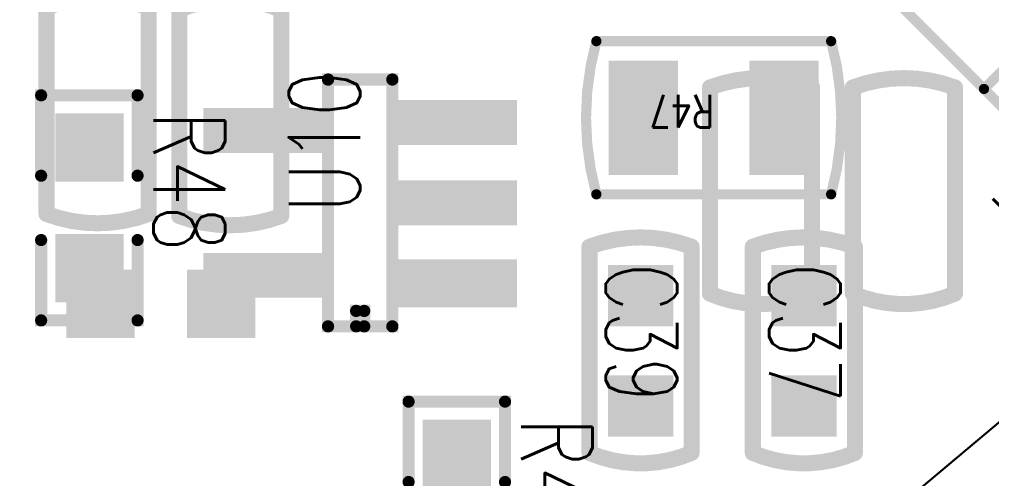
# Model space of a CAD drawing. Extents: x -79 to 36, y -58 to 47.
# Drawn here: x 8.78 to 20.88, y 18.99 to 24.7 of the extents above; entities that cross this region are included whole.
import ezdxf

# ---------------------------------------------------------------- set-up
doc = ezdxf.new("R2010")
doc.units = 0
doc.header["$MEASUREMENT"] = 0
doc.layers.get('0').update_dxf_attribs({"linetype": 'CONTINUOUS'})
for name, color, linetype in [('BOARD_OUTLINE_00', 254, 'CONTINUOUS'), ('DRIL_NPLTE_THRU_01', 5, 'CONTINUOUS'), ('DRIL_PLTE_THRU_01', 5, 'CONTINUOUS'), ('DRIL_SYMBOL', 254, 'CONTINUOUS'), ('PADS_INNER', 186, 'CONTINUOUS'), ('PADS_TOP', 186, 'CONTINUOUS'), ('PADS_XR_21', 176, 'CONTINUOUS'), ('PART_BOT_2DLINE_00', 57, 'CONTINUOUS'), ('PART_NAME_01', 254, 'CONTINUOUS'), ('PART_TOP_2DLINE_00', 254, 'CONTINUOUS'), ('PART_TOP_2DLINE_01', 254, 'CONTINUOUS')]:
    doc.layers.add(name, color=color, linetype=linetype)
doc.styles.add('W0$0762', font='simplex', dxfattribs={"width": 0.75})
doc.styles.add('W0$127', font='simplex', dxfattribs={"width": 0.75})

# ---------------------------------------------------------------- blocks, each defined once
blk = doc.blocks.new('BOARD_354')
at = {"layer": 'BOARD_OUTLINE_00', "const_width": 0.0254}
blk.add_lwpolyline([(0, 0, -0.345792), (0.091, -1.356), (-7.655, -12.712, -0.342864), (-8.94, -13.126), (-17.417, -10.04, 0.397948), (3.974, -53.9), (7.976, -41.585, -0.500217), (9.642, -41.016), (22.929, -50.08, -0.202089), (23.393, -50.797), (24.189, -55.314, 0.397948), (51.476, -14.856), (46.682, -15.877, -0.204816), (45.833, -15.71), (32.713, -6.76, -0.496948), (32.626, -5.009), (42.594, 3.355, 0.397948), (-6.086, 6.759)], format="xyb", close=True, dxfattribs=at)
blk = doc.blocks.new('SMOOTH_0$1524')
at = {"const_width": 0.0762}
blk.add_lwpolyline([(-0.0381, 0, 1), (0.0381, 0, 1)], format="xyb", close=True, dxfattribs=at)
blk = doc.blocks.new('PART_BODY_TOP_6')
at = {"layer": 'PART_TOP_2DLINE_00', "const_width": 0.152}
blk.add_lwpolyline([(-1.535, -0.4), (-1.535, -0.05), (-1.343, -0.05), (-1.343, 0.05), (-1.535, 0.05), (-1.535, 0.4), (1.535, 0.4), (1.535, -0.4)], close=True, dxfattribs=at)
at = {"layer": 'PART_TOP_2DLINE_00'}
for p in [(-1.535, 0.4), (1.535, 0.4), (-1.535, 0.05), (-1.343, 0.05), (-1.535, -0.05), (-1.343, -0.05), (-1.535, -0.4), (1.535, -0.4)]:
    blk.add_blockref('SMOOTH_0$1524', p, dxfattribs=at)
blk = doc.blocks.new('DRIL_HOLE_0')
blk.add_lwpolyline([(0, 0, 1), (0, 0, 1)], format="xyb", close=True)
blk = doc.blocks.new('PAD_3')
blk.add_lwpolyline([(0, 0, 1), (0, 0, 1)], format="xyb", close=True)
blk = doc.blocks.new('PAD_9')
at = {"const_width": 0.599}
blk.add_lwpolyline([(-0.75, 0), (0.75, 0)], dxfattribs=at)
blk = doc.blocks.new('STK_TOP_35')
at = {"layer": 'DRIL_NPLTE_THRU_01'}
blk.add_blockref('DRIL_HOLE_0', (0, 0), dxfattribs=at)
at = {"layer": 'PADS_INNER'}
blk.add_blockref('PAD_3', (0, 0), dxfattribs=at)
at = {"layer": 'PADS_TOP', "rotation": 90}
blk.add_blockref('PAD_9', (0, 0), dxfattribs=at)
blk = doc.blocks.new('PAD_10')
at = {"const_width": 0.559}
blk.add_lwpolyline([(-0.75, 0), (0.75, 0)], dxfattribs=at)
blk = doc.blocks.new('STK_TOP_34')
at = {"layer": 'DRIL_NPLTE_THRU_01'}
blk.add_blockref('DRIL_HOLE_0', (0, 0), dxfattribs=at)
at = {"layer": 'PADS_INNER'}
blk.add_blockref('PAD_3', (0, 0), dxfattribs=at)
at = {"layer": 'PADS_TOP', "rotation": 90}
blk.add_blockref('PAD_10', (0, 0), dxfattribs=at)
blk = doc.blocks.new('SYM_TOP_6')
for name, p in [('STK_TOP_34', (-0.9, 1.2)), ('STK_TOP_34', (0.9, 1.2)), ('PART_BODY_TOP_6', (0, 0)), ('STK_TOP_35', (-1, -1.2)), ('STK_TOP_34', (0, -1.2)), ('STK_TOP_34', (1, -1.2))]:
    blk.add_blockref(name, p)
blk = doc.blocks.new('PART_TOP_2')
blk.add_blockref('SYM_TOP_6', (0, 0))
at = {"layer": 'PART_NAME_01', "style": 'W0$127', "width": 0.75}
blk.add_text('U10', height=0.889, dxfattribs=at).set_placement((-0.127, 0))
blk = doc.blocks.new('SMOOTH_0$199898')
at = {"const_width": 0.099949}
blk.add_lwpolyline([(-0.049974, 0, 1), (0.049974, 0, 1)], format="xyb", close=True, dxfattribs=at)
blk = doc.blocks.new('PART_BODY_BOT_14')
at = {"layer": 'PART_BOT_2DLINE_00', "const_width": 0.2}
blk.add_lwpolyline([(-0.635, -1.295, 0.182182), (0.635, -1.295), (0.635, 1.27, 0.204816), (-0.635, 1.27)], format="xyb", close=True, dxfattribs=at)
at = {"layer": 'PART_BOT_2DLINE_00'}
for p in [(-0.635, 1.27), (0.635, 1.27), (-0.635, -1.295), (0.635, -1.295)]:
    blk.add_blockref('SMOOTH_0$199898', p, dxfattribs=at)
blk = doc.blocks.new('STK_BOT_3')
at = {"layer": 'DRIL_NPLTE_THRU_01'}
blk.add_blockref('DRIL_HOLE_0', (0, 0), dxfattribs=at)
at = {"layer": 'PADS_INNER'}
blk.add_blockref('PAD_3', (0, 0), dxfattribs=at)
at = {"layer": 'PADS_TOP'}
blk.add_blockref('PAD_3', (0, 0), dxfattribs=at)
blk = doc.blocks.new('SYM_BOT_14')
for name, p in [('PART_BODY_BOT_14', (0, 0)), ('STK_BOT_3', (0, 0.6858)), ('STK_BOT_3', (0, -0.6858))]:
    blk.add_blockref(name, p)
blk = doc.blocks.new('PART_BOT_22')
blk.add_blockref('SYM_BOT_14', (0, 0))
blk = doc.blocks.new('PART_BOT_23')
blk.add_blockref('SYM_BOT_14', (0, 0))
blk = doc.blocks.new('SMOOTH_0$127')
at = {"const_width": 0.0635}
blk.add_lwpolyline([(-0.03175, 0, 1), (0.03175, 0, 1)], format="xyb", close=True, dxfattribs=at)
blk = doc.blocks.new('PART_BODY_TOP_5')
at = {"layer": 'PART_TOP_2DLINE_00', "const_width": 0.127}
blk.add_lwpolyline([(-1.4605, 0.9525), (1.4605, 0.9525, -0.1356496), (1.4605, -0.9525), (-1.4605, -0.9525, -0.1334285)], format="xyb", close=True, dxfattribs=at)
at = {"layer": 'PART_TOP_2DLINE_00'}
for p in [(-1.4605, 0.9525), (1.4605, 0.9525), (-1.4605, -0.9525), (1.4605, -0.9525)]:
    blk.add_blockref('SMOOTH_0$127', p, dxfattribs=at)
blk = doc.blocks.new('PAD_24')
at = {"const_width": 0.8636}
blk.add_lwpolyline([(-0.7112, 0), (0.7112, 0)], dxfattribs=at)
blk = doc.blocks.new('STK_TOP_29')
at = {"layer": 'DRIL_NPLTE_THRU_01'}
blk.add_blockref('DRIL_HOLE_0', (0, 0), dxfattribs=at)
at = {"layer": 'PADS_INNER'}
blk.add_blockref('PAD_3', (0, 0), dxfattribs=at)
at = {"layer": 'PADS_TOP', "rotation": 90}
blk.add_blockref('PAD_24', (0, 0), dxfattribs=at)
blk = doc.blocks.new('SYM_TOP_5')
for name, p in [('STK_TOP_29', (-0.875, 0)), ('STK_TOP_29', (0.875, 0)), ('PART_BODY_TOP_5', (0, 0))]:
    blk.add_blockref(name, p)
blk = doc.blocks.new('PART_TOP_61')
blk.add_blockref('SYM_TOP_5', (0, 0))
at = {"layer": 'PART_NAME_01', "style": 'W0$0762', "width": 0.75}
blk.add_text('R47', height=0.4089, dxfattribs=at).set_placement((-0.005, -0.286))
blk = doc.blocks.new('PART_BODY_TOP_20')
at = {"layer": 'PART_TOP_2DLINE_01', "const_width": 0.127}
blk.add_lwpolyline([(-2.5, 1.5), (2.5, 1.5), (2.5, -1.5), (-2.5, -1.5)], close=True, dxfattribs=at)
blk.add_lwpolyline([(0, 1.5), (0, -1.5)], dxfattribs=at)
at = {"layer": 'PART_TOP_2DLINE_01'}
for p in [(-2.5, 1.5), (0, 1.5), (2.5, 1.5), (-2.5, -1.5), (0, -1.5), (2.5, -1.5)]:
    blk.add_blockref('SMOOTH_0$127', p, dxfattribs=at)
blk = doc.blocks.new('DRIL_SYMBOL_0$889')
at = {"layer": 'DRIL_SYMBOL', "const_width": 0.0508}
for points in [[(0, -0.254), (0, 0.254)], [(-0.254, 0), (0.254, 0)]]:
    blk.add_lwpolyline(points, dxfattribs=at)
blk = doc.blocks.new('DRIL_HOLE_0$889')
at = {"const_width": 0.4445}
blk.add_lwpolyline([(-0.22225, 0, 1), (0.22225, 0, 1)], format="xyb", close=True, dxfattribs=at)
blk.add_blockref('DRIL_SYMBOL_0$889', (0, 0))
blk = doc.blocks.new('PAD_2')
at = {"const_width": 0.762}
blk.add_lwpolyline([(0, -0.381, 1), (0, 0.381, 1)], format="xyb", close=True, dxfattribs=at)
blk = doc.blocks.new('STK_TOP_13')
at = {"layer": 'DRIL_PLTE_THRU_01'}
blk.add_blockref('DRIL_HOLE_0$889', (0, 0), dxfattribs=at)
at = {"layer": 'PADS_INNER'}
blk.add_blockref('PAD_2', (0, 0), dxfattribs=at)
at = {"layer": 'PADS_TOP'}
blk.add_blockref('PAD_2', (0, 0), dxfattribs=at)
blk = doc.blocks.new('SYM_TOP_20')
for name, p in [('PART_BODY_TOP_20', (0, 0)), ('STK_TOP_13', (-1.27, 0)), ('STK_TOP_13', (1.27, 0))]:
    blk.add_blockref(name, p)
blk = doc.blocks.new('PART_TOP_72')
blk.add_blockref('SYM_TOP_20', (0, 0))
at = {"layer": 'PART_NAME_01', "style": 'W0$127', "width": 0.75}
blk.add_text('J15', height=0.889, dxfattribs=at).set_placement((-2.5, 1.5))
blk = doc.blocks.new('PAD_22')
at = {"const_width": 0.85}
blk.add_lwpolyline([(-0.425, 0), (0.425, 0)], dxfattribs=at)
blk = doc.blocks.new('STK_BOT_7')
at = {"layer": 'DRIL_PLTE_THRU_01'}
blk.add_blockref('DRIL_HOLE_0', (0, 0), dxfattribs=at)
at = {"layer": 'PADS_INNER'}
blk.add_blockref('PAD_3', (0, 0), dxfattribs=at)
at = {"layer": 'PADS_TOP'}
blk.add_blockref('PAD_3', (0, 0), dxfattribs=at)
at = {"layer": 'PADS_XR_21'}
blk.add_blockref('PAD_22', (0, 0), dxfattribs=at)
blk = doc.blocks.new('SYM_BOT_25')
for p in [(-0.75, 0), (0.75, 0)]:
    blk.add_blockref('STK_BOT_7', p)
blk = doc.blocks.new('PART_BOT_74')
blk.add_blockref('SYM_BOT_25', (0, 0))
blk = doc.blocks.new('PART_BODY_TOP_14')
at = {"layer": 'PART_TOP_2DLINE_00', "const_width": 0.2}
blk.add_lwpolyline([(-0.635, -1.295, 0.182182), (0.635, -1.295), (0.635, 1.27, 0.204816), (-0.635, 1.27)], format="xyb", close=True, dxfattribs=at)
at = {"layer": 'PART_TOP_2DLINE_00'}
for p in [(-0.635, 1.27), (0.635, 1.27), (-0.635, -1.295), (0.635, -1.295)]:
    blk.add_blockref('SMOOTH_0$199898', p, dxfattribs=at)
blk = doc.blocks.new('PAD_18')
at = {"const_width": 0.762}
blk.add_lwpolyline([(-0.4064, 0), (0.4064, 0)], dxfattribs=at)
blk = doc.blocks.new('STK_TOP_3')
at = {"layer": 'DRIL_NPLTE_THRU_01'}
blk.add_blockref('DRIL_HOLE_0', (0, 0), dxfattribs=at)
at = {"layer": 'PADS_INNER'}
blk.add_blockref('PAD_3', (0, 0), dxfattribs=at)
at = {"layer": 'PADS_TOP'}
blk.add_blockref('PAD_18', (0, 0), dxfattribs=at)
blk = doc.blocks.new('SYM_TOP_14')
for name, p in [('PART_BODY_TOP_14', (0, 0)), ('STK_TOP_3', (0, 0.6858)), ('STK_TOP_3', (0, -0.6858))]:
    blk.add_blockref(name, p)
blk = doc.blocks.new('PART_TOP_83')
blk.add_blockref('SYM_TOP_14', (0, 0))
at = {"layer": 'PART_NAME_01', "style": 'W0$127', "width": 0.75}
blk.add_text('C37', height=0.889, rotation=90, dxfattribs=at).set_placement((0.4318, -1.0922))
blk = doc.blocks.new('PART_BOT_84')
blk.add_blockref('SYM_BOT_14', (0, 0))
blk = doc.blocks.new('PART_TOP_85')
blk.add_blockref('SYM_TOP_14', (0, 0))
at = {"layer": 'PART_NAME_01', "style": 'W0$127', "width": 0.75}
blk.add_text('C39', height=0.889, rotation=90, dxfattribs=at).set_placement((0.4318, -1.0922))
blk = doc.blocks.new('PART_BOT_88')
blk.add_blockref('SYM_BOT_14', (0, 0))
blk = doc.blocks.new('SMOOTH_0$15011')
at = {"const_width": 0.0751}
blk.add_lwpolyline([(-0.038, 0, 1), (0.038, 0, 1)], format="xyb", close=True, dxfattribs=at)
blk = doc.blocks.new('PART_BODY_TOP_25')
at = {"layer": 'PART_TOP_2DLINE_01', "const_width": 0.15}
for points in [[(-0.4, 0.6), (-1.4, 0.6), (-1.4, -0.6), (-0.4, -0.6)], [(0.4, -0.6), (1.4, -0.6), (1.4, 0.6), (0.4, 0.6)]]:
    blk.add_lwpolyline(points, dxfattribs=at)
at = {"layer": 'PART_TOP_2DLINE_01'}
for p in [(-1.4, 0.6), (-0.4, 0.6), (0.4, 0.6), (1.4, 0.6), (-1.4, -0.6), (-0.4, -0.6), (0.4, -0.6), (1.4, -0.6)]:
    blk.add_blockref('SMOOTH_0$15011', p, dxfattribs=at)
blk = doc.blocks.new('PAD_23')
at = {"const_width": 0.8}
blk.add_lwpolyline([(-0.4, 0), (0.4, 0)], dxfattribs=at)
blk = doc.blocks.new('STK_TOP_7')
at = {"layer": 'DRIL_PLTE_THRU_01'}
blk.add_blockref('DRIL_HOLE_0', (0, 0), dxfattribs=at)
at = {"layer": 'PADS_INNER'}
blk.add_blockref('PAD_3', (0, 0), dxfattribs=at)
at = {"layer": 'PADS_TOP'}
blk.add_blockref('PAD_23', (0, 0), dxfattribs=at)
at = {"layer": 'PADS_XR_21'}
blk.add_blockref('PAD_22', (0, 0), dxfattribs=at)
blk = doc.blocks.new('SYM_TOP_25')
for name, p in [('PART_BODY_TOP_25', (0, 0)), ('STK_TOP_7', (-0.75, 0)), ('STK_TOP_7', (0.75, 0))]:
    blk.add_blockref(name, p)
blk = doc.blocks.new('PART_TOP_106')
blk.add_blockref('SYM_TOP_25', (0, 0))
at = {"layer": 'PART_NAME_01', "style": 'W0$127', "width": 0.75}
blk.add_text('R46', height=0.889, dxfattribs=at).set_placement((-1.2, 0.8))
blk = doc.blocks.new('PART_TOP_107')
blk.add_blockref('SYM_TOP_25', (0, 0))
at = {"layer": 'PART_NAME_01', "style": 'W0$127', "width": 0.75}
blk.add_text('R48', height=0.889, dxfattribs=at).set_placement((-1.2, 0.8))

msp = doc.modelspace()

# ---------------------------------------------------------------- block references
msp.add_blockref('BOARD_354', (-16.455, 20.666))
for name, p, rotation in [('PART_TOP_72', (21.844, 24.892), 135), ('PART_TOP_61', (17.421, 23.473), 180), ('PART_TOP_107', (9.652, 22.352), 270), ('PART_TOP_2', (13.022, 22.413), 90), ('PART_TOP_85', (16.51, 20.574), 180), ('PART_TOP_83', (18.542, 20.574), 180), ('PART_TOP_106', (14.224, 18.542), 270)]:
    msp.add_blockref(name, p, dxfattribs=dict(rotation=rotation))
at = {"xscale": -1}
for name, p in [('PART_BOT_22', (9.754, 23.571)), ('PART_BOT_23', (11.405, 23.546))]:
    msp.add_blockref(name, p, dxfattribs=at)
at = {"xscale": -1, "rotation": 180}
for name, p in [('PART_BOT_84', (18.009, 22.555)), ('PART_BOT_88', (19.787, 22.555)), ('PART_BOT_74', (10.541, 21.158))]:
    msp.add_blockref(name, p, dxfattribs=at)

doc.saveas('drawing.dxf')
